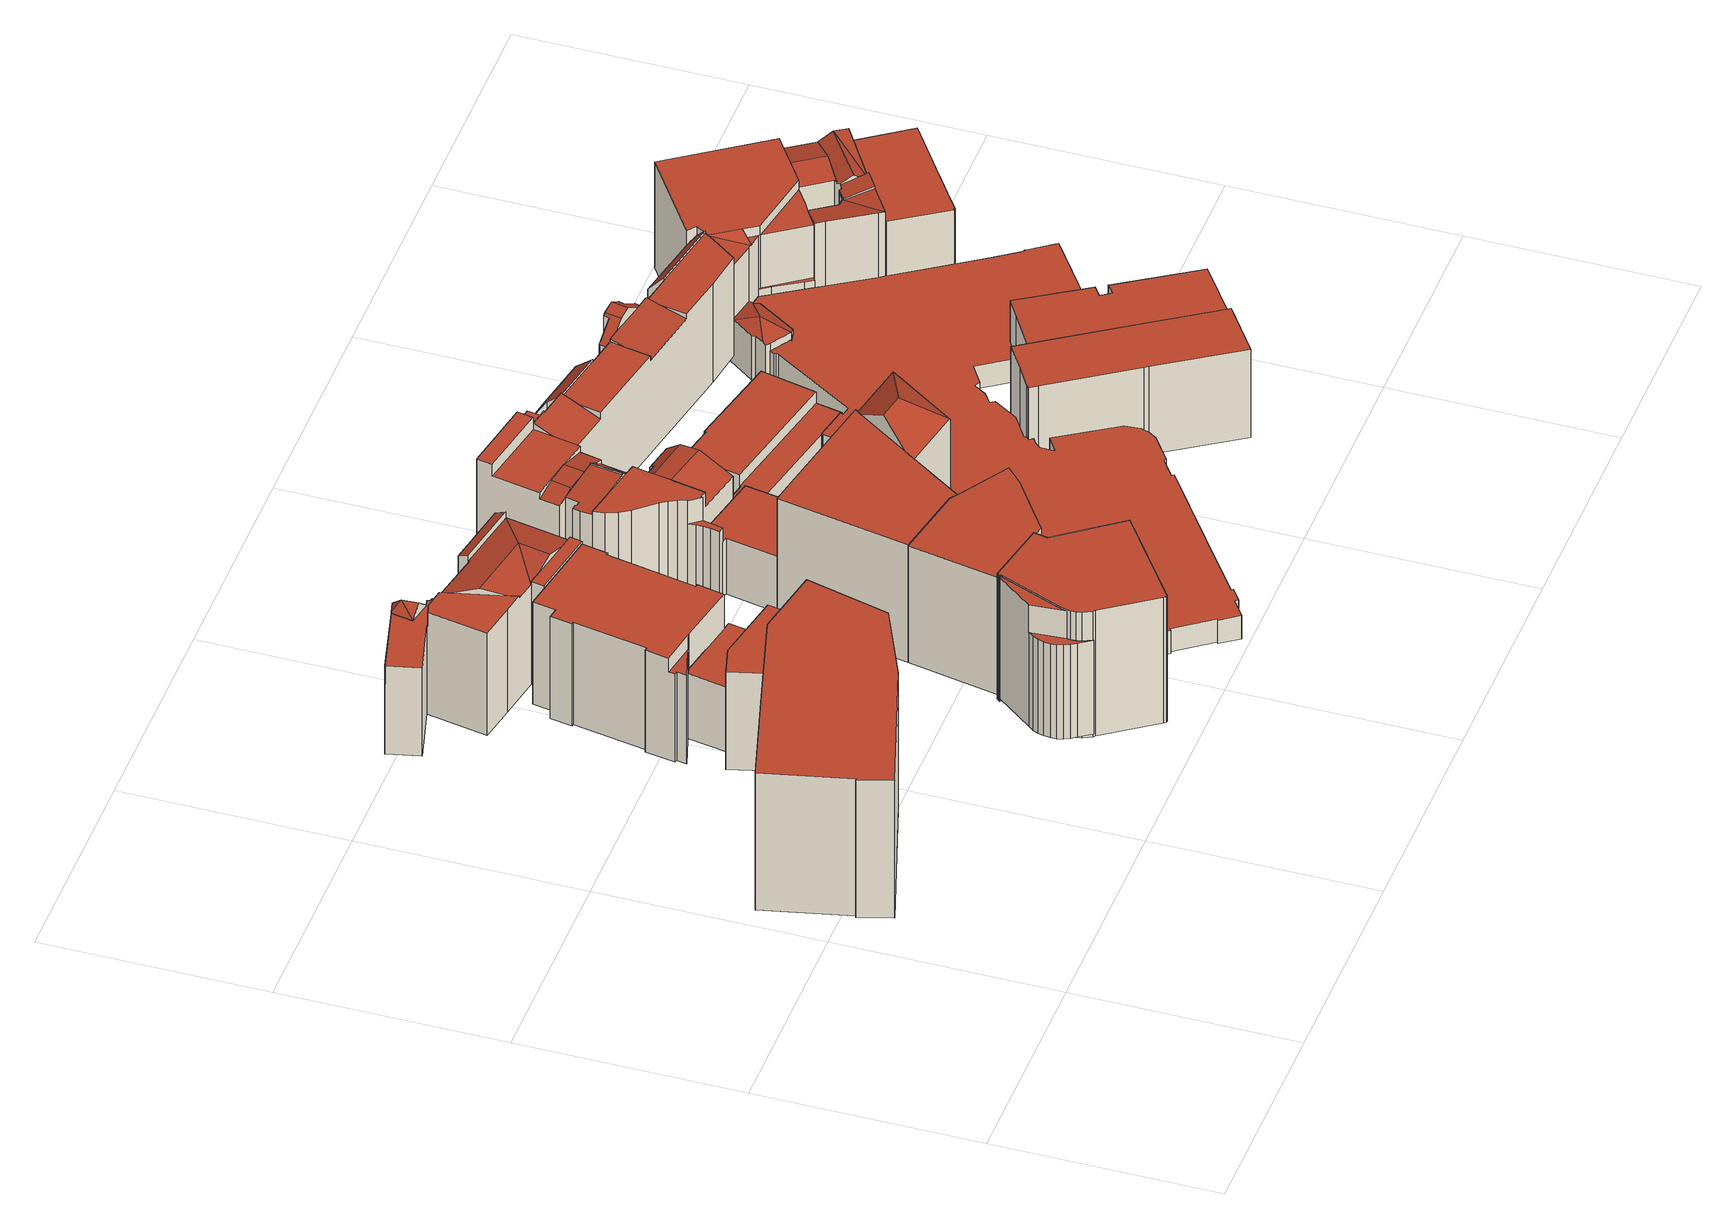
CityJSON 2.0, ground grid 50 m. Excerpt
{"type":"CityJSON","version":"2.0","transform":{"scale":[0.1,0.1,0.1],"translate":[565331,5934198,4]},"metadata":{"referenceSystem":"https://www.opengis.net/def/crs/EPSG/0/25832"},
"CityObjects":{
"building1":{"type":"Building","attributes":{"Gemeindeschluessel":"02000000","Geometrietyp2DReferenz":"3000","function":"31001_2010","roofType":"1000","measuredHeight":35.34,"storeysAboveGround":7},"geometry":[{"type":"MultiSurface","lod":"2","boundaries":[[[0,1,2,3]],[[3,2,4,5]],[[5,4,6,7]],[[8,9,10,11]],[[11,10,12,13]],[[14,15,16,17]],[[1,0,17,16]],[[13,12,15,14]],[[7,6,9,8]],[[7,8,11,13,14,17,0,3,5]],[[9,6,4,2,1,16,15,12,10]]],"semantics":{"surfaces":[{"type":"WallSurface"},{"type":"GroundSurface"},{"type":"RoofSurface"}],"values":[0,0,0,0,0,0,0,0,0,1,2]}}]},
"building2":{"type":"Building","attributes":{"Gemeindeschluessel":"02000000","Geometrietyp2DReferenz":"3000","function":"31001_2010","roofType":"1000","measuredHeight":25.18,"storeysAboveGround":7},"geometry":[{"type":"MultiSurface","lod":"2","boundaries":[[[18,19,20,21,22,23,24]],[[25,26,27,28,29,30,31]],[[25,24,23,26]],[[26,23,22,27]],[[27,22,21,28]],[[28,21,20,29]],[[29,20,19,30]],[[30,19,18,31]],[[31,18,24,25]]],"semantics":{"surfaces":[{"type":"RoofSurface"},{"type":"GroundSurface"},{"type":"WallSurface"}],"values":[0,1,2,2,2,2,2,2,2]}}]},
"building3":{"type":"Building","attributes":{"Gemeindeschluessel":"02000000","Geometrietyp2DReferenz":"3000","function":"31001_2010","roofType":"1000","measuredHeight":16.68,"storeysAboveGround":4},"geometry":[{"type":"MultiSurface","lod":"2","boundaries":[[[32,33,34,35,36,37]],[[38,39,40,41,42,43]],[[41,34,33,42]],[[42,33,32,43]],[[38,37,36,39]],[[39,36,35,40]],[[40,35,34,41]],[[38,43,32,37]]],"semantics":{"surfaces":[{"type":"RoofSurface"},{"type":"GroundSurface"},{"type":"WallSurface"}],"values":[0,1,2,2,2,2,2,2]}}]},
"building4":{"type":"Building","attributes":{"Gemeindeschluessel":"02000000","Geometrietyp2DReferenz":"3000","function":"51009_1610","roofType":"1000","measuredHeight":31.2},"geometry":[{"type":"MultiSurface","lod":"2","boundaries":[[[44,45,46,47,48,49,50]],[[51,52,53,54]],[[54,53,55,56]],[[56,55,57,58]],[[58,57,59,60]],[[61,62,63,64]],[[64,63,65,66]],[[66,65,67,68]],[[68,67,52,51]],[[69,49,48,70]],[[70,48,47,71]],[[71,47,46,72]],[[72,46,45,73]],[[74,44,50,75]],[[76,77,78,79]],[[79,78,80,81]],[[81,80,82,83]],[[84,76,79,81,83,61,64,66,68,51,54,56,58,60,69,70,71,72,73]],[[62,61,83,82]],[[77,76,84,85]],[[84,73,45,44,74,85]],[[69,60,59,75,50,49]],[[77,85,74,75,59,57,55,53,52,67,65,63,62,82,80,78]]],"semantics":{"surfaces":[{"type":"RoofSurface"},{"type":"WallSurface"},{"type":"GroundSurface"}],"values":[0,1,1,1,1,1,1,1,1,1,1,1,1,1,1,1,1,2,1,1,1,1,0]}}]},
"building5":{"type":"Building","attributes":{"Gemeindeschluessel":"02000000","Geometrietyp2DReferenz":"3000","function":"31001_2010","roofType":"1000","measuredHeight":26.23,"storeysAboveGround":6},"geometry":[{"type":"MultiSurface","lod":"2","boundaries":[[[86,87,88,89,90,91]],[[92,88,87,93]],[[93,87,86,94]],[[94,86,91,95]],[[96,97,98,99]],[[99,98,100,101]],[[101,100,102,103]],[[103,102,104,105]],[[105,104,106,107]],[[107,106,108,109]],[[89,110,111,90]],[[112,113,114,115]],[[116,117,118,119]],[[120,112,115,121,122,92,93,94,95,96,99,101,103,105,107,109,116,119]],[[123,114,113,124,118,117,108,106,104,102,100,98,97,111,110,125]],[[108,117,116,109]],[[123,125,122,121]],[[114,123,121,115]],[[124,113,112,120]],[[118,124,120,119]],[[92,122,125,110,89,88]],[[96,95,91,90,111,97]]],"semantics":{"surfaces":[{"type":"RoofSurface"},{"type":"WallSurface"},{"type":"GroundSurface"}],"values":[0,1,1,1,1,1,1,1,1,1,1,1,1,2,0,1,1,1,1,1,1,1]}}]},
"building6":{"type":"Building","attributes":{"Gemeindeschluessel":"02000000","Geometrietyp2DReferenz":"3000","function":"31001_2010","roofType":"3100","measuredHeight":27.84,"storeysAboveGround":5},"geometry":[{"type":"MultiSurface","lod":"2","boundaries":[[[126,127,128,129,130,131,132,133]],[[134,135,136,137]],[[138,134,137]],[[134,139,140,135]],[[141,142,139,134]],[[138,141,134]],[[143,144,145,146,147,148]],[[143,149,150,151]],[[152,153,154,155]],[[148,156,157,150,149]],[[158,129,128,159]],[[159,128,127,160,161]],[[160,127,126]],[[133,132,162]],[[163,131,130,164]],[[165,137,136,166]],[[167,142,141,168]],[[161,160,169,170]],[[151,144,143]],[[148,147,156]],[[171,146,145,172]],[[173,154,153,174]],[[175,152,155,176]],[[177,167,168,178]],[[178,168,179,180]],[[181,182,170,183]],[[184,151,162,132,131,163]],[[174,153,152,175,157,156,147,146,171]],[[166,136,135,140,185,186,187]],[[184,163,164,188,189,186,185,177,178,180,190,181,183,191,173,174,171,172]],[[192,193,158,159,161,170,182,194,179,168,167,168,165,166,187]],[[177,185,140,139,142,167]],[[173,191,195,176,155,154]],[[143,148,149]],[[184,172,145,144,151]],[[126,133,196]],[[195,191,183,170,169]],[[194,182,181,190]],[[179,194,190,180]],[[165,168,141,138,137]],[[188,164,130,129,158,193]],[[193,192,189,188]],[[192,187,186,189]],[[196,133,162,151,150]],[[196,150,157,175,176,195,169,160,126]]],"semantics":{"surfaces":[{"type":"RoofSurface"},{"type":"WallSurface"},{"type":"GroundSurface"}],"values":[0,0,0,0,0,0,0,0,0,0,1,1,1,1,1,1,1,1,1,1,1,1,1,1,1,1,1,1,1,2,0,1,1,1,1,1,1,1,1,1,1,1,1,0,0]}}]},
"building7":{"type":"Building","attributes":{"Gemeindeschluessel":"02000000","Geometrietyp2DReferenz":"3000","function":"31001_3020","roofType":"1000","measuredHeight":32.37,"storeysAboveGround":8},"geometry":[{"type":"MultiSurface","lod":"2","boundaries":[[[197,198,199,200]],[[200,199,201,202]],[[202,201,203,204]],[[204,203,205,206]],[[206,205,207,208]],[[208,207,209,210]],[[210,209,211,212]],[[212,211,213,214]],[[214,213,215,216]],[[216,215,217,218]],[[218,217,219,220]],[[220,219,221,222]],[[222,221,223,224]],[[225,226,227,228]],[[229,230,231,232]],[[232,231,233,234]],[[234,233,235,236]],[[236,235,198,197]],[[237,238,239,240]],[[240,239,241,242]],[[242,241,230,229]],[[228,227,238,237]],[[224,223,226,225]],[[224,225,228,237,240,242,229,232,234,236,197,200,202,204,206,208,210,212,214,216,218,220,222]],[[226,223,221,219,217,215,213,211,209,207,205,203,201,199,198,235,233,231,230,241,239,238,227]]],"semantics":{"surfaces":[{"type":"WallSurface"},{"type":"GroundSurface"},{"type":"RoofSurface"}],"values":[0,0,0,0,0,0,0,0,0,0,0,0,0,0,0,0,0,0,0,0,0,0,0,1,2]}}]},
"building8":{"type":"Building","attributes":{"Gemeindeschluessel":"02000000","Geometrietyp2DReferenz":"3000","function":"31001_2080","roofType":"1000","measuredHeight":30.14,"storeysAboveGround":8},"geometry":[{"type":"MultiSurface","lod":"2","boundaries":[[[243,244,245,246,247,248,249,250,251,252]],[[253,254,255,256,257,258,259,260,261,262]],[[255,250,249,256]],[[256,249,248,257]],[[257,248,247,258]],[[258,247,246,259]],[[259,246,245,260]],[[260,245,244,261]],[[261,244,243,262]],[[253,252,251,254]],[[254,251,250,255]],[[253,262,243,252]]],"semantics":{"surfaces":[{"type":"RoofSurface"},{"type":"GroundSurface"},{"type":"WallSurface"}],"values":[0,1,2,2,2,2,2,2,2,2,2,2]}}]},
"building9":{"type":"Building","attributes":{"Gemeindeschluessel":"02000000","Geometrietyp2DReferenz":"3000","function":"31001_2010","roofType":"1000","measuredHeight":14.4,"storeysAboveGround":6},"geometry":[{"type":"MultiSurface","lod":"2","boundaries":[[[263,264,265,266]],[[266,265,267,268]],[[269,270,271,272]],[[264,263,273,274]],[[272,271,275,276]],[[276,275,274,273]],[[270,269,268,267]],[[268,269,272,276,273,263,266]],[[270,267,265,264,274,275,271]]],"semantics":{"surfaces":[{"type":"WallSurface"},{"type":"GroundSurface"},{"type":"RoofSurface"}],"values":[0,0,0,0,0,0,0,1,2]}}]},
"building10":{"type":"Building","attributes":{"Gemeindeschluessel":"02000000","Geometrietyp2DReferenz":"3000","function":"31001_2010","roofType":"1000","measuredHeight":25.14,"storeysAboveGround":6},"geometry":[{"type":"MultiSurface","lod":"2","boundaries":[[[277,278,279,280,281,282,283,284,285,286]],[[287,288,289]],[[290,291,292,293,294]],[[287,295,296,288]],[[291,297,298,299,292]],[[297,300,301,302,303,298]],[[304,286,285,305]],[[305,285,284,306]],[[306,284,283,307]],[[307,283,282,308]],[[308,282,281,309]],[[309,281,280,310]],[[286,311,277]],[[312,313,314,315]],[[315,314,316,317]],[[317,316,318,319]],[[320,321,322,323]],[[323,322,324,325]],[[325,324,311,286,304]],[[287,326,327]],[[293,328,294]],[[278,289,288,279]],[[329,302,301,330]],[[330,301,300,331]],[[332,333,334,335]],[[335,334,336,337]],[[266,338,333,332]],[[339,340,327,326,341,342]],[[343,268,266,332,335,337,344,312,315,317,319,320,323,325,304,305,306,307,308,309,310,345,339,342,329,330,331]],[[318,316,314,313,346,347,348,328,293,299,341,326,287,277,311,324,322,321]],[[349,350,336,334,333,338,351]],[[349,351,347,346]],[[318,321,320,319]],[[348,347,351,338,266,268]],[[343,331,300,297,291,290]],[[340,339,345,296,295]],[[299,293,292]],[[268,343,290,294,328,348]],[[341,299,298,303]],[[329,342,341,303,302]],[[336,350,344,337]],[[312,344,350,349,346,313]],[[277,287,289,278]],[[345,310,280,279,288,296]],[[340,295,287,327]]],"semantics":{"surfaces":[{"type":"RoofSurface"},{"type":"WallSurface"},{"type":"GroundSurface"}],"values":[0,0,0,0,0,0,1,1,1,1,1,1,1,1,1,1,1,1,1,1,1,1,1,1,1,1,1,1,2,0,0,1,1,1,1,1,1,1,1,1,1,1,1,1,0]}}]},
"building11":{"type":"Building","attributes":{"Gemeindeschluessel":"02000000","Geometrietyp2DReferenz":"3000","function":"31001_2010","roofType":"1000","measuredHeight":35.15,"storeysAboveGround":10},"geometry":[{"type":"MultiSurface","lod":"2","boundaries":[[[352,353,354,355,356]],[[353,357,358,359,354]],[[257,360,361,256]],[[362,363,364,365]],[[358,366,359]],[[355,367,356]],[[368,357,369,370]],[[371,372,373,374]],[[375,376,377,378]],[[378,377,379,258]],[[370,369,372,371]],[[380,381,375,378,258,257,256,362,365,368,370,371,374]],[[379,377,376,367,355,359,366,364,363,361,360]],[[361,363,362,256]],[[364,366,358,357,368,365]],[[352,356,381,380,382]],[[382,380,374,373]],[[359,355,354]],[[367,376,375,381,356]],[[379,360,257,258]],[[382,373,372,369,357,353,352]]],"semantics":{"surfaces":[{"type":"RoofSurface"},{"type":"WallSurface"},{"type":"GroundSurface"}],"values":[0,0,1,1,1,1,1,1,1,1,1,2,0,1,1,1,1,1,1,1,0]}}]},
"building12":{"type":"Building","attributes":{"Gemeindeschluessel":"02000000","Geometrietyp2DReferenz":"3000","function":"31001_2463","roofType":"1000","measuredHeight":9},"geometry":[{"type":"MultiSurface","lod":"2","boundaries":[[[383,384,385,386,387,388,389,390,391,392,393,394,395]],[[396,397,398,399,400,401,402,403,404,405,406,407,408]],[[408,407,384,383]],[[407,406,385,384]],[[406,405,386,385]],[[405,404,387,386]],[[404,403,388,387]],[[403,402,389,388]],[[402,401,390,389]],[[401,400,391,390]],[[400,399,392,391]],[[399,398,393,392]],[[398,397,394,393]],[[397,396,395,394]],[[396,408,383,395]]],"semantics":{"surfaces":[{"type":"GroundSurface"},{"type":"RoofSurface"},{"type":"WallSurface"}],"values":[0,1,2,2,2,2,2,2,2,2,2,2,2,2,2]}}]},
"building13":{"type":"Building","attributes":{"Gemeindeschluessel":"02000000","Geometrietyp2DReferenz":"3000","function":"31001_2500","roofType":"1000","measuredHeight":10.27,"storeysAboveGround":3},"geometry":[{"type":"MultiSurface","lod":"2","boundaries":[[[409,410,411,412]],[[412,411,413,414]],[[414,413,415,416]],[[417,418,410,409]],[[419,420,421,422]],[[423,424,425,426]],[[426,425,427,428]],[[428,427,429,430]],[[430,429,431,432]],[[433,434,435,436]],[[419,422,417,409,412,414,416,437,438,423,426,428,430,432]],[[418,417,422,421]],[[439,438,437,440,436,435]],[[424,423,438,439]],[[419,432,431,434,433,420]],[[440,437,416,415]],[[424,439,435,434,431,429,427,425]],[[440,415,413,411,410,418,421,420,433,436]]],"semantics":{"surfaces":[{"type":"WallSurface"},{"type":"GroundSurface"},{"type":"RoofSurface"}],"values":[0,0,0,0,0,0,0,0,0,0,1,0,0,0,0,0,2,2]}}]},
"building14":{"type":"Building","attributes":{"name":"Kulturbehörde","Gemeindeschluessel":"02000000","Geometrietyp2DReferenz":"3000","function":"31001_3010","roofType":"1000","measuredHeight":28.53,"storeysAboveGround":4},"geometry":[{"type":"MultiSurface","lod":"2","boundaries":[[[441,442,443,444,445]],[[446,447,448,449,450,451,452,453,454]],[[455,456,457,458]],[[459,460,446,443,442]],[[461,462,463,447,460,459]],[[464,465,466,467]],[[468,469,470,469,471,472,473,474,475,476,477,478]],[[468,479,480,481,482,483,484]],[[485,486,480,479]],[[478,487,488,489,490,486,485]],[[491,492,493,494,495,496]],[[497,441,445,498]],[[451,450,499]],[[463,448,447]],[[467,466,456,455]],[[467,455,458,453,452]],[[500,462,461,501]],[[451,502,467,452]],[[467,502,503,464]],[[504,505,506]],[[507,508,506]],[[509,510,511,512]],[[471,513,472]],[[471,469,514]],[[484,469,468]],[[478,477,487]],[[515,475,474]],[[516,483,482,517]],[[517,482,481,518]],[[519,490,489,520]],[[520,489,488,521]],[[473,522,474]],[[523,524,525,526]],[[526,525,527,528]],[[529,496,495,530]],[[530,495,494,531]],[[532,493,492,533]],[[534,535,536,537]],[[528,527,522,473,472,513,508,507,538,539]],[[523,526,528,539,540,500,501,497,498,541,542,543,544,545,534,537,546,547,548,549,516,517,518,519,520,521,550,551,552,529,530,531]],[[541,498,445,444,454,453,458,457]],[[497,501,461,459,442,441]],[[505,504,553,544,543,554]],[[514,469,470,549,548,555]],[[556,551,550,476,475,515]],[[519,518,481,480,486,490]],[[468,478,485,479]],[[529,552,491,496]],[[523,531,494,493,532,524]],[[552,551,556,533,492,491]],[[550,521,488,487,477,476]],[[516,549,470,469,484,483]],[[557,547,546,558]],[[558,546,537,536]],[[535,534,545,559]],[[548,547,557,510,509,555]],[[545,544,553,512,511,559]],[[543,542,465,464,503,554]],[[447,446,460]],[[542,541,457,456,466,465]],[[446,454,444,443]],[[500,540,449,448,463,462]],[[540,539,538,499,450,449]],[[556,515,474,522,527,525,524,532,533]],[[535,559,511,510,557,558,536]],[[514,555,509,512,553,504,506,508,513,471]],[[505,554,503,502,451,499,538,507,506]]],"semantics":{"surfaces":[{"type":"RoofSurface"},{"type":"WallSurface"},{"type":"GroundSurface"}],"values":[0,0,0,0,0,0,0,0,0,0,0,1,1,1,1,1,1,1,1,1,1,1,1,1,1,1,1,1,1,1,1,1,1,1,1,1,1,1,1,2,1,1,1,1,1,1,1,1,1,1,1,1,1,1,1,1,1,1,1,1,1,1,1,0,0,0,0]}}]},
"building15":{"type":"Building","attributes":{"Gemeindeschluessel":"02000000","Geometrietyp2DReferenz":"3000","function":"31001_2010","roofType":"1000","measuredHeight":5.94,"storeysAboveGround":6},"geometry":[{"type":"MultiSurface","lod":"2","boundaries":[[[560,561,562,563,564,565,566,567,568,569,570,571,572,573,574,575,576,577,578,579,580,581,582,583,584,585,586,587,588,589,590,591,592,593,594,595,596,597,598,599,600,601,602,603,604,605,606,607,608,609,610,611,612,613,614,615,616,617,618,619,620,621,622,623,624,625,626,627,628,629,630,631,632,633,634,635,636,637,638,639,640,641,642,643,644,645,646,647,648,649,650,651,652,653,654,655,656,657,658,659,660,661,662,663,664]],[[665,666,667,668,669,670,671,672,673,674,675,676,677,678,679,680,681,682,683,684,685,686,687,688,689,690,691,692,693,694,695,696,697,698,699,700,701,702,703,704,705,706,707,708,709,710,711,712,713,714,715,716,717,718,719,720,721,722,723,724,725,726,727,728,729,730,731,732,733,734,735,736,737,738,739,740,741,742,743,744,745,746,747,748,749,750,751,752,753,754,755,756,757,758,759,760,761,762,763,764,765,766,767,768,769]],[[769,768,561,560]],[[768,767,562,561]],[[767,766,563,562]],[[766,765,564,563]],[[765,764,565,564]],[[764,763,566,565]],[[763,762,567,566]],[[762,761,568,567]],[[761,760,569,568]],[[760,759,570,569]],[[759,758,571,570]],[[758,757,572,571]],[[757,756,573,572]],[[756,755,574,573]],[[755,754,575,574]],[[754,753,576,575]],[[753,752,577,576]],[[752,751,578,577]],[[751,750,579,578]],[[750,749,580,579]],[[749,748,581,580]],[[748,747,582,581]],[[747,746,583,582]],[[746,745,584,583]],[[745,744,585,584]],[[744,743,586,585]],[[743,742,587,586]],[[742,741,588,587]],[[741,740,589,588]],[[740,739,590,589]],[[739,738,591,590]],[[738,737,592,591]],[[737,736,593,592]],[[736,735,594,593]],[[735,734,595,594]],[[734,733,596,595]],[[733,732,597,596]],[[732,731,598,597]],[[731,730,599,598]],[[730,729,600,599]],[[729,728,601,600]],[[728,727,602,601]],[[727,726,603,602]],[[726,725,604,603]],[[725,724,605,604]],[[724,723,606,605]],[[723,722,607,606]],[[722,721,608,607]],[[721,720,609,608]],[[720,719,610,609]],[[719,718,611,610]],[[718,717,612,611]],[[717,716,613,612]],[[716,715,614,613]],[[715,714,615,614]],[[714,713,616,615]],[[713,712,617,616]],[[712,711,618,617]],[[711,710,619,618]],[[710,709,620,619]],[[709,708,621,620]],[[708,707,622,621]],[[707,706,623,622]],[[706,705,624,623]],[[705,704,625,624]],[[704,703,626,625]],[[703,702,627,626]],[[702,701,628,627]],[[701,700,629,628]],[[700,699,630,629]],[[699,698,631,630]],[[698,697,632,631]],[[697,696,633,632]],[[696,695,634,633]],[[695,694,635,634]],[[694,693,636,635]],[[693,692,637,636]],[[692,691,638,637]],[[691,690,639,638]],[[690,689,640,639]],[[689,688,641,640]],[[688,687,642,641]],[[687,686,643,642]],[[686,685,644,643]],[[685,684,645,644]],[[684,683,646,645]],[[683,682,647,646]],[[682,681,648,647]],[[681,680,649,648]],[[680,679,650,649]],[[679,678,651,650]],[[678,677,652,651]],[[677,676,653,652]],[[676,675,654,653]],[[675,674,655,654]],[[674,673,656,655]],[[673,672,657,656]],[[672,671,658,657]],[[671,670,659,658]],[[670,669,660,659]],[[669,668,661,660]],[[668,667,662,661]],[[667,666,663,662]],[[666,665,664,663]],[[665,769,560,664]]],"semantics":{"surfaces":[{"type":"GroundSurface"},{"type":"RoofSurface"},{"type":"WallSurface"}],"values":[0,1,2,2,2,2,2,2,2,2,2,2,2,2,2,2,2,2,2,2,2,2,2,2,2,2,2,2,2,2,2,2,2,2,2,2,2,2,2,2,2,2,2,2,2,2,2,2,2,2,2,2,2,2,2,2,2,2,2,2,2,2,2,2,2,2,2,2,2,2,2,2,2,2,2,2,2,2,2,2,2,2,2,2,2,2,2,2,2,2,2,2,2,2,2,2,2,2,2,2,2,2,2,2,2,2,2]}}]},
"building16":{"type":"Building","attributes":{"Gemeindeschluessel":"02000000","Geometrietyp2DReferenz":"3000","function":"31001_1120","roofType":"1000","measuredHeight":22.67,"storeysAboveGround":8},"geometry":[{"type":"MultiSurface","lod":"2","boundaries":[[[770,771,772,773]],[[773,772,774,775]],[[775,774,776,777]],[[777,776,778,779]],[[779,778,780,781]],[[781,780,782,783]],[[783,782,784,785]],[[786,787,788,789]],[[789,788,790,791]],[[791,790,792,793]],[[785,784,787,786]],[[771,770,793,792]],[[793,770,773,775,777,779,781,783,785,786,789,791]],[[771,792,790,788,787,784,782,780,778,776,774,772]]],"semantics":{"surfaces":[{"type":"WallSurface"},{"type":"GroundSurface"},{"type":"RoofSurface"}],"values":[0,0,0,0,0,0,0,0,0,0,0,0,1,2]}}]},
"building17":{"type":"Building","attributes":{"Gemeindeschluessel":"02000000","Geometrietyp2DReferenz":"3000","function":"31001_2010","roofType":"1000","measuredHeight":20.21,"storeysAboveGround":6},"geometry":[{"type":"MultiSurface","lod":"2","boundaries":[[[773,794,795,796]],[[797,798,799,800]],[[777,801,802,775]],[[803,804,805,806]],[[777,775,773,796,797,800,807,808,803,806]],[[802,801,805,804,809,810,799,798,795,794]],[[810,809,808,807]],[[802,794,773,775]],[[805,801,777,806]],[[809,804,803,808]],[[799,810,807,800]],[[795,798,797,796]]],"semantics":{"surfaces":[{"type":"WallSurface"},{"type":"GroundSurface"},{"type":"RoofSurface"}],"values":[0,0,0,0,1,2,0,0,0,0,0,0]}}]},
"building18":{"type":"Building","attributes":{"Gemeindeschluessel":"02000000","Geometrietyp2DReferenz":"3000","function":"31001_2310","roofType":"1000","measuredHeight":27.33,"storeysAboveGround":7},"geometry":[{"type":"MultiSurface","lod":"2","boundaries":[[[811,812,813,814,815]],[[813,816,817,818,814]],[[816,813,819,820,821]],[[822,823,824,825,826,827]],[[824,828,829,830,825]],[[831,832,833,834,835]],[[836,837,838,839,840,833]],[[841,842,843,844,845,846]],[[847,811,815,848]],[[849,818,817,850]],[[820,822,827,821]],[[851,830,829,852]],[[834,852,829,828,835]],[[845,833,832,846]],[[853,854,855,856]],[[856,855,857,858]],[[858,857,859,860]],[[840,861,862,833]],[[833,862,852,834]],[[863,839,838,864]],[[864,838,837,865]],[[844,836,833,845]],[[866,867,868,869]],[[869,868,870,871]],[[872,843,842,873]],[[873,842,841,874]],[[850,817,816,821,827,826,875]],[[876,877,878,879]],[[863,864,865,872,873,874,880,881,882,866,869,871,847,848,849,850,875,883,878,877,853,856,858,860]],[[884,851,852,862,861,859,857,855,854,876,879]],[[812,811,847,871,870]],[[882,881,823,822,820,819,885]],[[883,875,826,825,830,851,884]],[[881,880,831,835,828,824,823]],[[876,854,853,877]],[[872,865,837,836,844,843]],[[863,860,859,861,840,839]],[[880,874,841,846,832,831]],[[884,879,878,883]],[[867,866,882,885]],[[849,848,815,814,818]],[[867,885,819,813,812,870,868]]],"semantics":{"surfaces":[{"type":"RoofSurface"},{"type":"WallSurface"},{"type":"GroundSurface"}],"values":[0,0,0,0,0,0,0,0,1,1,1,1,1,1,1,1,1,1,1,1,1,1,1,1,1,1,1,1,2,0,1,1,1,1,1,1,1,1,1,1,1,0]}}]},
"building19":{"type":"Building","attributes":{"Gemeindeschluessel":"02000000","Geometrietyp2DReferenz":"3000","function":"31001_2310","roofType":"3100","measuredHeight":26.59,"storeysAboveGround":6},"geometry":[{"type":"MultiSurface","lod":"2","boundaries":[[[886,887,888,889]],[[890,891,892,893,894,895,896]],[[897,898,899,900,901,902]],[[903,904,905,906,907]],[[899,907,908,909,900]],[[896,910,911,906,905]],[[912,913,906,911]],[[888,914,915,916]],[[917,918,837,919]],[[919,837,920,921]],[[921,920,922,923]],[[924,925,918,917]],[[889,926,927]],[[927,926,928,929]],[[930,886,889,927]],[[888,893,892,914]],[[896,895,910]],[[887,894,893,888]],[[931,902,901,932]],[[933,897,902,931]],[[934,909,908,935]],[[936,913,912,937]],[[938,915,914,939]],[[937,912,911,910,895,894,887,886,930]],[[924,917,919,921,923,938,939,940,941,933,931,932,934,935,936,937,930,927,929]],[[936,935,908,907,906,913]],[[890,896,905,904]],[[933,941,904,903,898,897]],[[903,907,899,898]],[[934,932,901,900,909]],[[941,940,891,890,904]],[[940,939,914,892,891]],[[925,924,929,928]],[[938,923,922,916,915]],[[925,928,926,889,888,916,922,920,837,918]]],"semantics":{"surfaces":[{"type":"RoofSurface"},{"type":"WallSurface"},{"type":"GroundSurface"}],"values":[0,0,0,0,0,0,0,0,1,1,1,1,1,1,1,1,1,1,1,1,1,1,1,1,2,1,1,1,1,1,1,1,1,1,0]}}]},
"building20":{"type":"Building","attributes":{"Gemeindeschluessel":"02000000","Geometrietyp2DReferenz":"3000","function":"31001_2010","roofType":"1000","measuredHeight":23.36,"storeysAboveGround":7},"geometry":[{"type":"MultiSurface","lod":"2","boundaries":[[[937,942,943,936]],[[936,943,944,945]],[[945,944,946,947]],[[947,946,948,949]],[[949,948,950,951]],[[951,950,952,953]],[[953,952,954,955]],[[955,954,956,957]],[[958,959,960,961]],[[960,959,962,956,954,952,950,948,946,944,943,942,963]],[[964,958,961,930,937,936,945,947,949,951,953,955,957]],[[958,964,962,959]],[[964,957,956,962]],[[930,961,960,963]],[[937,930,963,942]]],"semantics":{"surfaces":[{"type":"WallSurface"},{"type":"RoofSurface"},{"type":"GroundSurface"}],"values":[0,0,0,0,0,0,0,0,0,1,2,0,0,0,0]}}]}
},
"vertices":[
[459,781,40],[459,781,394],[618,751,394],[618,751,40],[570,564,394],[570,564,40],[398,486,394],[398,486,40],[75,385,40],[75,385,394],[51,459,394],[51,459,40],[56,460,394],[56,460,40],[10,657,40],[10,657,394],[204,711,394],[204,711,40],
[429,773,293],[459,781,293],[618,751,293],[634,838,293],[473,869,293],[459,865,293],[408,851,293],[408,851,41],[459,865,41],[473,869,41],[634,838,41],[618,751,41],[459,781,41],[429,773,41],
[489,956,210],[475,953,210],[459,865,210],[473,869,210],[634,838,210],[650,926,210],[650,926,43],[634,838,43],[473,869,43],[459,865,43],[475,953,43],[489,956,43],
[744,247,345],[748,262,345],[804,402,345],[806,406,345],[805,406,345],[802,407,345],[738,325,345],[717,273,33],[717,273,275],[719,287,275],[719,287,33],[722,300,275],[722,300,33],[728,312,275],[728,312,33],[737,324,275],[737,324,33],[736,222,33],[736,222,275],[728,233,275],[728,233,33],[722,246,275],[722,246,33],[718,259,275],[718,259,33],[802,407,33],[805,406,33],[806,406,33],[804,402,33],[748,262,33],[744,247,275],[738,325,275],[743,227,33],[743,227,275],[746,215,275],[746,215,33],[756,195,275],[756,195,33],[755,194,275],[755,194,33],[743,239,33],[743,239,275],
[410,955,264],[406,933,264],[475,953,264],[487,956,264],[406,970,264],[404,956,264],[475,953,36],[406,933,36],[410,955,36],[404,956,36],[416,1023,36],[416,1023,299],[423,1022,299],[423,1022,36],[452,1186,299],[452,1186,36],[447,1187,299],[447,1187,36],[455,1236,299],[455,1236,36],[478,1232,299],[478,1232,36],[487,1283,299],[487,1283,36],[487,956,299],[406,970,299],[637,991,36],[637,991,299],[643,990,299],[643,990,36],[692,1247,36],[692,1247,299],[681,1190,299],[681,1190,36],[675,1191,36],[631,929,36],[489,956,36],[631,929,299],[675,1191,299],[489,956,299],
[459,1445,302],[454,1468,302],[409,1476,302],[387,1470,302],[361,1337,302],[443,1322,302],[493,1313,302],[487,1335,302],[418,1536,293],[402,1552,269],[402,1552,268],[393,1504,268],[420,1499,293],[430,1559,269],[416,1556,269],[447,1494,268],[431,1560,268],[573,1298,305],[541,1304,305],[536,1275,305],[692,1247,305],[698,1275,305],[665,1281,305],[619,1290,317],[633,1361,317],[541,1304,296],[725,1419,310],[730,1443,298],[578,1470,298],[573,1447,310],[698,1275,296],[725,1419,296],[387,1470,266],[409,1476,266],[454,1468,295],[454,1468,266],[493,1313,296],[443,1322,39],[361,1337,39],[393,1504,266],[402,1552,266],[431,1560,266],[447,1494,266],[467,1466,295],[467,1466,266],[692,1247,39],[536,1275,39],[578,1470,39],[730,1443,39],[725,1419,295],[573,1447,295],[431,1560,39],[447,1494,39],[463,1498,266],[463,1498,39],[472,1489,39],[472,1489,266],[467,1466,39],[541,1304,39],[416,1556,39],[242,1512,39],[242,1512,266],[387,1472,39],[260,1440,39],[465,1491,39],[573,1444,39],[260,1440,266],[387,1472,266],[465,1491,266],[573,1444,296],[473,1390,317],
[743,239,25],[743,239,349],[748,262,349],[748,262,25],[804,402,349],[804,402,25],[806,406,349],[806,406,25],[805,406,349],[805,406,25],[802,407,349],[802,407,25],[806,412,349],[806,412,25],[808,412,349],[808,412,25],[808,414,349],[808,414,25],[926,391,349],[926,391,25],[952,386,349],[952,386,25],[947,357,349],[947,357,25],[946,355,349],[946,355,25],[1050,217,349],[1050,217,25],[848,71,25],[848,71,349],[846,73,349],[846,73,25],[759,192,25],[759,192,349],[756,195,349],[756,195,25],[746,215,349],[746,215,25],[743,227,349],[743,227,25],[844,71,25],[844,71,349],[841,76,349],[841,76,25],[842,76,349],[842,76,25],
[981,380,339],[1046,426,339],[1104,466,339],[1141,501,339],[1027,572,339],[1012,582,339],[845,614,339],[807,414,339],[808,414,339],[926,391,339],[926,391,38],[808,414,38],[807,414,38],[845,614,38],[1012,582,38],[1027,572,38],[1141,501,38],[1104,466,38],[1046,426,38],[981,380,38],
[937,1027,35],[937,1027,179],[925,1030,179],[925,1030,35],[935,1079,179],[935,1079,35],[1101,1044,35],[1101,1044,179],[1106,1043,179],[1106,1043,35],[914,906,35],[914,906,179],[1077,875,179],[1077,875,35],
[888,1257,275],[942,1246,282],[953,1318,282],[855,1337,269],[848,1306,269],[837,1308,268],[837,1311,268],[827,1313,267],[824,1296,266],[822,1270,267],[955,1244,275],[953,1318,286],[942,1246,286],[1059,1053,237],[1073,1129,275],[965,1152,275],[965,1151,275],[951,1076,237],[995,1310,253],[980,1313,265],[1081,1171,271],[973,1192,271],[966,1154,275],[1087,1202,248],[1021,1215,248],[1019,1205,255],[977,1214,255],[822,1270,35],[824,1296,35],[827,1313,35],[837,1311,35],[837,1308,35],[848,1306,35],[855,1337,35],[822,1270,275],[914,1101,35],[914,1101,275],[908,1119,275],[908,1119,35],[900,1136,275],[900,1136,35],[889,1151,275],[889,1151,35],[850,1197,35],[850,1197,275],[835,1219,275],[835,1219,35],[825,1244,275],[825,1244,35],[982,1238,275],[982,1238,253],[951,1076,275],[1019,1205,35],[1021,1215,35],[1087,1202,35],[911,1032,35],[911,1032,215],[915,1052,215],[915,1052,35],[917,1068,215],[917,1068,35],[925,1030,215],[996,1309,35],[996,1309,252],[977,1214,275],[977,1214,35],[1059,1053,35],[916,1083,35],[980,1313,35],[914,1100,275],[934,1075,275],[935,1079,275],[914,1100,215],[916,1083,215],[934,1075,215],
[1261,665,328],[1222,760,389],[1162,771,389],[1121,711,341],[1109,694,328],[1366,819,328],[1215,848,328],[1203,832,341],[1012,582,341],[845,614,341],[902,908,38],[902,908,341],[914,906,341],[914,906,38],[1215,848,341],[1109,694,341],[1366,819,38],[1358,807,328],[1358,807,38],[1295,714,38],[1295,714,328],[1272,681,328],[1272,681,38],[1074,642,38],[1074,642,341],[1047,601,341],[1047,601,38],[1027,572,341],[1262,665,38],[1109,694,38],[1262,665,327],
[1157,542,30],[1159,544,30],[1116,567,30],[1110,565,30],[1104,566,30],[1047,601,30],[1074,642,30],[1109,694,30],[1262,665,30],[1239,629,30],[1220,601,30],[1205,584,30],[1164,536,30],[1164,536,120],[1205,584,120],[1220,601,120],[1239,629,120],[1262,665,120],[1109,694,120],[1074,642,120],[1047,601,120],[1104,566,120],[1110,565,120],[1116,567,120],[1159,544,120],[1157,542,120],
[1101,1044,20],[1101,1044,95],[1112,1104,95],[1112,1104,20],[1120,1103,95],[1120,1103,20],[1119,1100,95],[1119,1100,20],[1106,1043,20],[1106,1043,95],[1481,965,20],[1481,965,95],[1474,966,95],[1474,966,20],[1227,1213,20],[1227,1213,123],[1226,1209,123],[1226,1209,20],[1305,1192,123],[1305,1192,20],[1306,1196,123],[1306,1196,20],[1522,1148,123],[1522,1148,20],[1494,1024,95],[1494,1024,123],[1198,1086,123],[1198,1086,95],[1197,1083,20],[1225,1214,20],[1225,1214,123],[1197,1083,95],
[855,1337,268],[879,1333,275],[888,1378,275],[841,1387,262],[833,1342,262],[932,1371,277],[942,1369,277],[1006,1357,277],[1006,1358,277],[1007,1358,277],[1019,1420,277],[1027,1462,277],[862,1493,277],[841,1387,277],[1027,1462,307],[1034,1498,307],[869,1528,307],[862,1493,307],[931,1322,278],[940,1369,278],[980,1313,266],[996,1309,262],[1006,1357,262],[1069,1454,279],[1076,1491,279],[1034,1498,279],[1027,1462,279],[1364,1399,284],[1336,1404,284],[1336,1403,284],[1329,1369,277],[1319,1313,266],[1465,1286,266],[1476,1346,278],[1482,1375,284],[1481,1375,284],[1481,1377,284],[1446,1383,284],[1384,1395,302],[1391,1433,302],[1385,1434,297],[1383,1421,297],[1341,1428,259],[1336,1404,259],[1410,1390,310],[1417,1428,310],[1481,1377,259],[1486,1402,259],[1444,1410,289],[1447,1423,289],[1560,1400,238],[1553,1363,283],[1718,1332,283],[1732,1354,255],[1712,1368,242],[1710,1369,241],[855,1337,25],[833,1342,25],[1007,1358,255],[996,1309,25],[980,1313,25],[1027,1462,293],[1069,1454,293],[1136,1440,277],[1136,1440,292],[1129,1399,277],[1120,1351,259],[1120,1351,277],[1267,1417,277],[1267,1417,282],[1137,1441,282],[1137,1441,277],[1319,1313,277],[1336,1404,277],[1482,1375,278],[1341,1428,25],[1383,1421,25],[1385,1434,25],[1447,1423,25],[1444,1410,25],[1486,1402,25],[1465,1286,278],[1711,1320,25],[1711,1320,278],[1662,1253,278],[1662,1253,25],[1571,1266,278],[1571,1266,25],[1710,1369,25],[1712,1368,25],[1732,1354,25],[1718,1332,278],[1553,1363,278],[1094,1481,25],[1094,1481,255],[1095,1487,249],[1095,1487,25],[1022,1369,260],[1022,1369,25],[1006,1358,25],[869,1528,25],[1076,1491,25],[1069,1452,25],[1137,1440,25],[1142,1472,25],[1148,1478,25],[1274,1455,25],[1267,1416,25],[1336,1403,25],[1481,1375,25],[1553,1362,25],[1560,1400,25],[1137,1440,277],[1069,1452,292],[1267,1416,277],[1553,1362,278],[1274,1455,248],[1148,1478,249],[1142,1472,254],
[1831,1139,39],[1843,1121,39],[1902,1028,39],[1910,1017,39],[1911,1018,39],[1912,1017,39],[1911,1016,39],[1989,899,39],[1991,901,39],[1992,899,39],[1991,898,39],[1990,898,39],[2032,835,39],[2072,778,39],[2075,780,39],[2080,773,39],[2112,728,39],[2116,722,39],[2006,643,39],[1956,607,39],[1889,559,39],[1884,568,39],[1791,715,39],[1748,688,39],[1697,761,39],[1653,733,39],[1640,739,39],[1623,712,39],[1600,695,39],[1607,685,39],[1572,630,39],[1519,596,39],[1520,590,39],[1514,585,39],[1513,585,39],[1520,575,39],[1507,567,39],[1498,555,39],[1497,523,39],[1532,546,39],[1615,418,39],[1618,383,39],[1612,363,39],[1600,346,39],[1542,304,39],[1539,309,39],[1497,279,39],[1501,274,39],[1330,151,39],[1276,112,39],[1194,52,39],[1197,48,39],[1169,28,39],[1164,35,39],[1125,7,39],[1096,47,39],[1100,49,39],[1040,129,39],[1036,126,39],[1001,173,39],[1025,190,39],[1037,185,39],[1052,164,39],[1078,166,39],[1084,174,39],[1080,190,39],[972,330,39],[964,359,39],[1097,452,39],[1156,505,39],[1212,579,39],[1205,584,39],[1220,601,39],[1239,629,39],[1262,665,39],[1266,671,39],[1272,681,39],[1295,714,39],[1298,720,39],[1333,770,39],[1351,796,39],[1358,807,39],[1366,819,39],[1371,816,39],[1373,819,39],[1374,823,39],[1369,831,39],[1389,925,39],[1400,977,39],[1401,981,39],[1474,966,39],[1472,960,39],[1492,956,39],[1611,1142,39],[1611,1147,39],[1608,1150,39],[1615,1161,39],[1663,1131,39],[1680,1134,39],[1732,1221,39],[1718,1229,39],[1727,1244,39],[1769,1237,39],[1783,1215,39],[1820,1157,39],[1820,1157,99],[1783,1215,99],[1769,1237,99],[1727,1244,99],[1718,1229,99],[1732,1221,99],[1680,1134,99],[1663,1131,99],[1615,1161,99],[1608,1150,99],[1611,1147,99],[1611,1142,99],[1492,956,99],[1472,960,99],[1474,966,99],[1401,981,99],[1400,977,99],[1389,925,99],[1369,831,99],[1374,823,99],[1373,819,99],[1371,816,99],[1366,819,99],[1358,807,99],[1351,796,99],[1333,770,99],[1298,720,99],[1295,714,99],[1272,681,99],[1266,671,99],[1262,665,99],[1239,629,99],[1220,601,99],[1205,584,99],[1212,579,99],[1156,505,99],[1097,452,99],[964,359,99],[972,330,99],[1080,190,99],[1084,174,99],[1078,166,99],[1052,164,99],[1037,185,99],[1025,190,99],[1001,173,99],[1036,126,99],[1040,129,99],[1100,49,99],[1096,47,99],[1125,7,99],[1164,35,99],[1169,28,99],[1197,48,99],[1194,52,99],[1276,112,99],[1330,151,99],[1501,274,99],[1497,279,99],[1539,309,99],[1542,304,99],[1600,346,99],[1612,363,99],[1618,383,99],[1615,418,99],[1532,546,99],[1497,523,99],[1498,555,99],[1507,567,99],[1520,575,99],[1513,585,99],[1514,585,99],[1520,590,99],[1519,596,99],[1572,630,99],[1607,685,99],[1600,695,99],[1623,712,99],[1640,739,99],[1653,733,99],[1697,761,99],[1748,688,99],[1791,715,99],[1884,568,99],[1889,559,99],[1956,607,99],[2006,643,99],[2116,722,99],[2112,728,99],[2080,773,99],[2075,780,99],[2072,778,99],[2032,835,99],[1990,898,99],[1991,898,99],[1992,899,99],[1991,901,99],[1989,899,99],[1911,1016,99],[1912,1017,99],[1911,1018,99],[1910,1017,99],[1902,1028,99],[1843,1121,99],[1831,1139,99],
[1625,659,6],[1625,659,233],[1648,625,233],[1648,625,6],[1784,422,233],[1784,422,6],[1878,280,233],[1878,280,6],[1768,202,233],[1768,202,6],[1653,377,233],[1653,377,6],[1647,386,233],[1647,386,6],[1525,567,233],[1525,567,6],[1513,585,6],[1513,585,233],[1514,585,233],[1514,585,6],[1520,590,233],[1520,590,6],[1565,619,233],[1565,619,6],
[1648,625,208],[1748,688,208],[1748,688,6],[1791,715,6],[1791,715,208],[1884,568,208],[1884,568,6],[1878,280,208],[1784,422,208],[1898,545,6],[1898,545,208],[2009,374,208],[2009,374,6],[1861,552,6],[1877,529,6],[1877,529,208],[1861,552,208],
[1615,1161,118],[1661,1132,118],[1665,1199,138],[1611,1174,121],[1606,1167,118],[1661,1252,119],[1625,1203,119],[1625,1195,121],[1720,1232,123],[1727,1243,118],[1663,1255,118],[1727,1243,254],[1727,1244,254],[1737,1242,254],[1712,1322,277],[1711,1320,277],[1663,1255,254],[1738,1242,255],[1753,1265,279],[1713,1323,279],[1769,1237,254],[1769,1236,254],[1774,1235,254],[1753,1265,254],[1738,1242,254],[1838,1144,254],[1873,1167,254],[1880,1171,254],[1897,1181,254],[1934,1207,254],[1783,1215,118],[1820,1157,118],[1831,1139,118],[1838,1144,118],[1774,1235,118],[1769,1236,118],[1615,1161,5],[1606,1167,5],[1625,1195,5],[1625,1203,5],[1713,1323,278],[1753,1265,278],[2046,1285,5],[2046,1285,278],[2025,1271,278],[2025,1271,5],[1951,1219,278],[1951,1219,5],[1939,1211,278],[1939,1211,5],[1934,1207,278],[1774,1235,278],[1897,1181,5],[1880,1171,5],[1873,1167,5],[1732,1221,5],[1732,1221,114],[1680,1134,110],[1680,1134,5],[1663,1131,117],[1663,1131,5],[1831,1139,5],[1820,1157,5],[1783,1215,5],[1711,1320,5],[1898,1498,278],[1898,1498,5],[1712,1368,5],[1712,1368,278],[1769,1237,5],[1727,1244,5],[1718,1229,5],[1732,1354,5],[1732,1354,278],[1718,1229,123],
[1911,1018,264],[1972,1060,265],[1937,1114,249],[1910,1017,264],[1976,1133,253],[1965,1126,253],[1962,1131,251],[1937,1114,251],[1972,1060,271],[2009,1085,271],[1997,1102,265],[1982,1149,255],[1980,1143,254],[2032,1179,272],[1987,1244,272],[1951,1219,259],[1939,1211,255],[1980,1143,251],[1976,1133,255],[1991,1111,272],[2110,1193,272],[2091,1220,251],[2046,1285,251],[2025,1271,258],[2009,1085,251],[2011,1086,251],[2033,1101,255],[2127,1167,271],[1962,1131,249],[1937,1117,249],[1936,1117,249],[1831,1139,6],[1831,1139,265],[1873,1167,6],[1880,1171,252],[1880,1171,6],[1918,1116,252],[1918,1116,6],[1843,1121,6],[1843,1121,265],[1910,1017,265],[1910,1017,6],[1902,1028,265],[1902,1028,6],[1911,1018,6],[1939,1211,6],[1951,1219,6],[1982,1149,6],[2025,1271,6],[2046,1285,6],[2127,1167,6],[2033,1101,6],[1937,1117,6],[1962,1131,6],[1965,1126,6],[1976,1133,6],
[2033,1101,239],[2127,1167,239],[2210,1050,239],[2210,1050,6],[2099,973,239],[2099,973,6],[2068,951,239],[2068,951,6],[2033,927,239],[2033,927,6],[1993,898,239],[1993,898,6],[1992,899,239],[1992,899,6],[1991,901,239],[1991,901,6],[1911,1016,6],[1911,1016,239],[1912,1017,239],[1912,1017,6],[1989,899,239],[1911,1018,239],[1989,899,6]
]}
